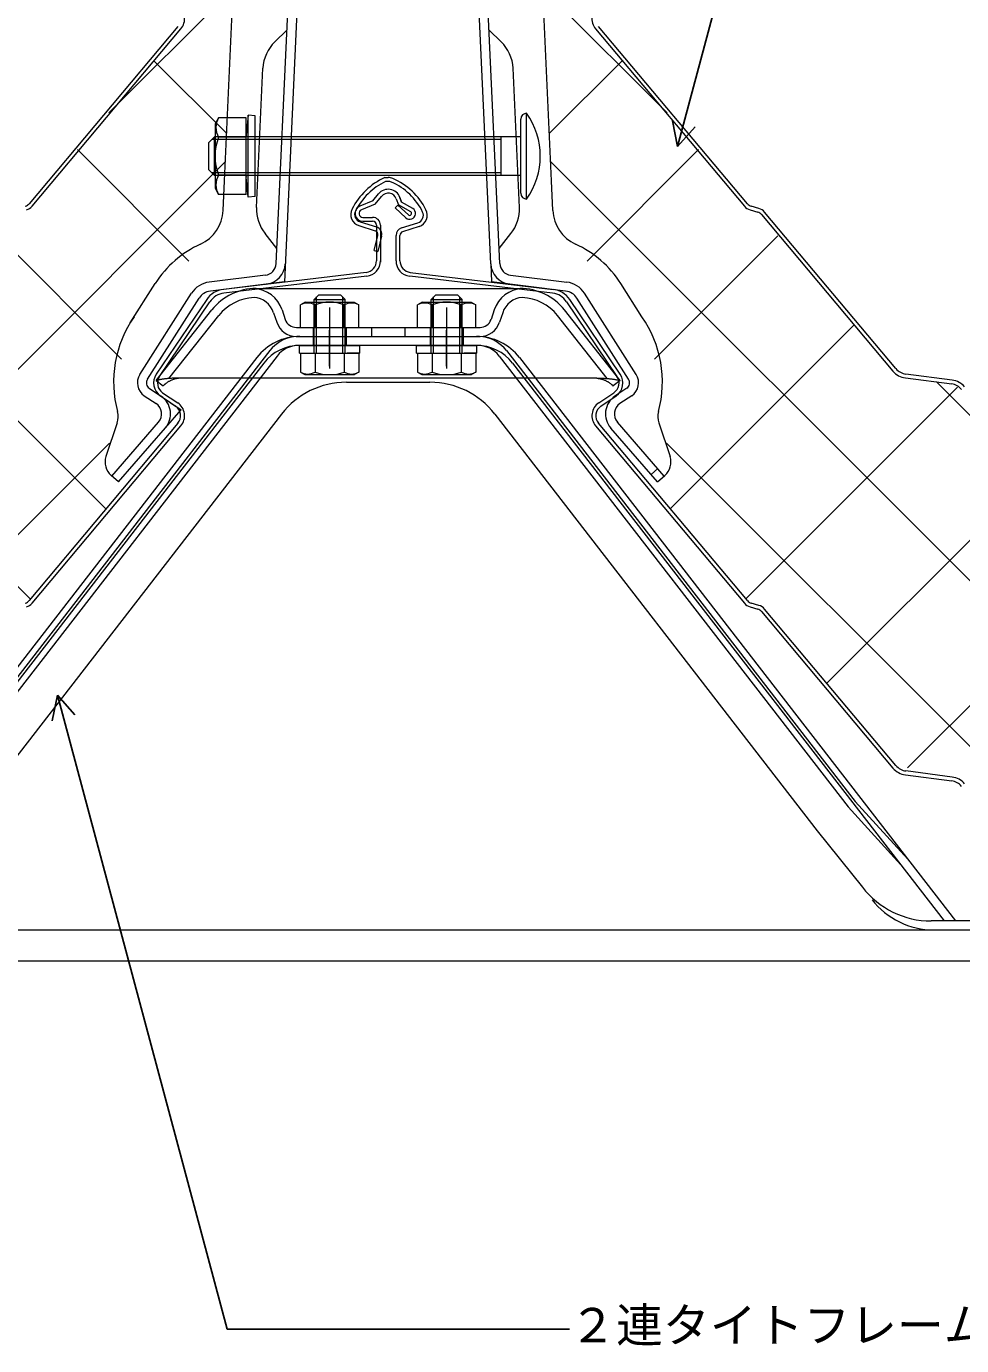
# Model space of a CAD drawing. Units: millimetres at full size, sheet at 1:3; details may follow other scales. Extents: x -1262 to 3778, y -891 to 1036.
# Drawn here: x 2732.3 to 2972.1, y -13.8 to 324.6 of the extents above; entities that cross this region are included whole.
import ezdxf
from ezdxf.enums import TextEntityAlignment as Align

# ---------------------------------------------------------------- set-up
doc = ezdxf.new("R2010")
doc.units = ezdxf.units.MM
doc.header["$LTSCALE"] = 3
for name, color, linetype, lineweight in [('0-6_名称1', 5, 'Continuous', 25), ('0-B_屋根1', 6, 'Continuous', 20), ('2-1_裏貼1', 2, 'Continuous', 18), ('2-A_タイトフレーム', 3, 'Continuous', 9), ('2-C_断熱金具', 7, 'Continuous', 5), ('4-2_H鋼1', 2, 'Continuous', 18)]:
    doc.layers.add(name, color=color, linetype=linetype, lineweight=lineweight)
doc.styles.add('ＭＳ ゴシック', font='')
doc.styles.get('ＭＳ ゴシック').set_extended_font_data('MS Gothic')

msp = doc.modelspace()

# ---------------------------------------------------------------- linework, layer by layer
at = {"layer": '0-6_名称1'}
for p, q in [((2899.314, 293.772), (2897.969, 300.344)), ((2899.314, 293.772), (2903.765, 298.791)), ((2740.271, 153.002), (2738.927, 146.43)), ((2740.271, 153.002), (2744.722, 147.983))]:
    msp.add_line(p, q, dxfattribs=at)
for points in [[(2899.314, 293.772), (2954.428, 499.46), (3001.257, 499.46)], [(2740.271, 153.002), (2783.83, -9.563), (2871.554, -9.563)]]:
    msp.add_lwpolyline(points, dxfattribs=at)
at = {"layer": '0-B_屋根1'}
for p, q in [((2771.196, 324.569), (2733.035, 279.091)), ((2733.801, 278.448), (2771.962, 323.927)), ((2878.262, 323.927), (2916.423, 278.448)), ((2917.189, 279.091), (2879.028, 324.569)), ((2824.212, 285.792), (2825.112, 285.792)), ((2825.112, 284.793), (2824.436, 284.793)), ((2821.164, 279.788), (2822.619, 281.597)), ((2821.78, 278.959), (2823.398, 280.97)), ((2821.164, 279.788), (2817.857, 278.444)), ((2821.78, 278.959), (2818.233, 277.518)), ((2827.549, 278.73), (2826.872, 277.994)), ((2826.872, 277.994), (2829.598, 275.487)), ((2827.181, 280.339), (2827.736, 278.805)), ((2827.181, 280.339), (2827.736, 278.805)), ((2827.55, 278.731), (2830.274, 276.224)), ((2830.891, 277.008), (2827.736, 278.805)), ((2828.551, 279.491), (2828.121, 280.679)), ((2828.122, 280.679), (2828.554, 279.481)), ((2831.427, 277.852), (2828.554, 279.481)), ((2917.886, 277.495), (2919.875, 276.918)), ((2920.153, 277.879), (2918.164, 278.455)), ((2817.885, 274.43), (2822.072, 273.129)), ((2818.612, 275.592), (2821.112, 275.592)), ((2818.612, 274.592), (2821.112, 274.592)), ((2828.5, 272.868), (2832.724, 274.225)), ((2920.85, 276.283), (2954.53, 236.146)), ((2955.296, 236.788), (2921.616, 276.926)), ((2817.587, 273.476), (2821.789, 272.169)), ((2821.469, 267.07), (2822.456, 270.971)), ((2822.112, 273.592), (2822.112, 264.457)), ((2823.426, 270.726), (2822.438, 266.824)), ((2823.112, 273.592), (2823.112, 264.085)), ((2827.112, 264.457), (2827.112, 270.963)), ((2828.112, 264.441), (2828.112, 270.953)), ((2833.03, 273.273), (2828.806, 271.916)), ((2821.469, 267.07), (2822.438, 266.824)), ((2819.467, 261.478), (2782.838, 257.117)), ((2830.757, 261.478), (2867.386, 257.117)), ((2819.585, 260.485), (2782.957, 256.124)), ((2867.267, 256.124), (2830.639, 260.485)), ((2778.575, 254.517), (2765.631, 235.349)), ((2766.459, 234.789), (2779.404, 253.957)), ((2870.82, 253.957), (2883.765, 234.789)), ((2884.593, 235.349), (2871.649, 254.517)), ((2957.713, 234.402), (2969.574, 232.855)), ((2969.703, 233.847), (2957.843, 235.393)), ((2767.267, 230.624), (2771.137, 228.01)), ((2879.087, 228.01), (2882.958, 230.624)), ((2766.707, 229.795), (2770.577, 227.182)), ((2879.647, 227.182), (2883.517, 229.795)), ((2771.196, 222.767), (2733.035, 177.288)), ((2733.801, 176.646), (2771.962, 222.124)), ((2878.262, 222.124), (2916.423, 176.646)), ((2917.189, 177.288), (2879.028, 222.767)), ((2920.153, 176.077), (2918.164, 176.653)), ((2917.886, 175.693), (2919.875, 175.116)), ((2920.85, 174.481), (2954.53, 134.343)), ((2955.296, 134.986), (2921.616, 175.123)), ((2957.713, 132.599), (2969.574, 131.053)), ((2969.703, 132.044), (2957.843, 133.591))]:
    msp.add_line(p, q, dxfattribs=at)
for centre, radius, start, end in [((2768.898, 326.498), 4, 319.99998, 55.9679), ((2881.326, 326.498), 4, 124.03207, 220), ((2831.708, 269.61), 17.834, 114.85355, 152.90709), ((2831.708, 269.61), 16.834, 115.59268, 153.131), ((2825.112, 282.792), 3, 66.59444, 89.99998), ((2825.112, 282.792), 2, 66.59444, 89.99998), ((2819.551, 269.944), 16, 25.93718, 66.59444), ((2819.551, 269.944), 17, 26.54208, 66.59444), ((2825.112, 279.591), 3.2, 19.87465, 141.18585), ((2825.112, 279.591), 2.2, 19.87465, 141.18585), ((2731.503, 280.376), 2, 286.16487, 319.99998), ((2731.503, 280.376), 3, 286.16487, 319.99998), ((2818.487, 276.338), 3, 152.30553, 252.5396), ((2818.612, 276.592), 2, 112.17789, 270), ((2818.612, 276.592), 1, 112.25117, 270), ((2830.612, 276.592), 1.5, 227.30688, 57.10469), ((2832.112, 276.129), 3, 287.8161, 28.07524), ((2918.721, 280.376), 3, 219.99998, 253.83511), ((2918.721, 280.376), 2, 219.99998, 253.83511), ((2919.318, 274.997), 3, 40, 73.83511), ((2818.487, 276.338), 2, 153.88933, 252.49715), ((2821.112, 273.592), 2, 359.99998, 89.99998), ((2821.112, 273.592), 1, 0, 90), ((2830.612, 276.592), 1.5, 227.30688, 227.38289), ((2830.612, 276.592), 0.5, 227.5145, 56.11214), ((2832.112, 276.129), 2, 287.8161, 24.00159), ((2919.318, 274.997), 2, 40, 73.83511), ((2821.487, 271.216), 1, 345.79999, 72.37813), ((2821.487, 271.216), 2, 345.79999, 72.97623), ((2829.112, 270.963), 2, 107.8161, 179.99998), ((2829.112, 270.963), 1, 107.8161, 180), ((2819.112, 264.457), 3, 276.78897, 359.99998), ((2819.112, 264.457), 4, 276.78897, 359.99998), ((2831.112, 264.457), 4, 180, 263.21101), ((2831.112, 264.457), 3, 180, 263.21101), ((2783.548, 251.159), 6, 96.78897, 145.9679), ((2783.548, 251.159), 5, 96.78897, 145.9679), ((2866.676, 251.159), 5, 34.03209, 83.21101), ((2866.676, 251.159), 6, 34.03209, 83.21101), ((2768.946, 233.11), 4, 145.9679, 235.9679), ((2768.945, 233.11), 3, 145.9679, 235.9679), ((2881.279, 233.11), 3, 304.03207, 34.03207), ((2881.279, 233.11), 4, 304.03209, 34.03209), ((2958.36, 239.36), 5, 219.99998, 262.57048), ((2958.36, 239.36), 4, 219.99998, 262.57048), ((2969.056, 228.889), 5, 39.99998, 82.57048), ((2969.056, 228.889), 4, 39.99998, 82.57048), ((2768.898, 224.695), 3, 319.99998, 55.9679), ((2768.898, 224.695), 4, 319.99998, 55.9679), ((2881.326, 224.695), 4, 124.03207, 220), ((2881.326, 224.695), 3, 124.03209, 219.99998), ((2731.503, 178.574), 2, 286.16487, 319.99998), ((2731.503, 178.574), 3, 286.16487, 319.99998), ((2918.721, 178.574), 3, 219.99998, 253.83511), ((2918.721, 178.574), 2, 219.99998, 253.83511), ((2919.318, 173.195), 3, 40, 73.83511), ((2919.318, 173.195), 2, 40, 73.83511), ((2958.36, 137.557), 5, 219.99998, 262.57048), ((2958.36, 137.557), 4, 219.99998, 262.57048), ((2969.056, 127.086), 5, 39.99998, 82.57048), ((2969.056, 127.086), 4, 39.99998, 82.57048)]:
    msp.add_arc(centre, radius, start, end, dxfattribs=at)
at = {"layer": '2-1_裏貼1'}
for p, q in [((2753.481, 302.409), (2785.479, 334.407)), ((2896.625, 302.409), (2864.627, 334.407)), ((2783.735, 297.058), (2764.947, 315.846)), ((2866.37, 297.058), (2885.158, 315.846)), ((2773.988, 264.378), (2745.412, 292.954)), ((2876.117, 264.378), (2904.693, 292.954)), ((2601.7, 108.202), (2783.401, 289.903)), ((3048.405, 108.202), (2866.705, 289.903)), ((2756.707, 239.233), (2725.08, 270.859)), ((2893.398, 239.233), (2925.025, 270.859)), ((2752.676, 200.837), (2705.588, 247.926)), ((2897.429, 200.837), (2944.517, 247.926)), ((2733.319, 177.768), (2679.046, 232.041)), ((2916.786, 177.768), (2971.059, 232.041)), ((3075.37, 123.664), (2965.669, 233.364)), ((2642.77, 106.846), (2753.631, 217.706)), ((3007.335, 106.846), (2896.474, 217.706)), ((2937.379, 155.935), (2990.769, 209.324)), ((2958.253, 134.382), (3032.024, 208.154))]:
    msp.add_line(p, q, dxfattribs=at)
at = {"layer": '2-A_タイトフレーム'}
for p, q in [((2790.307, 257.344), (2858.92, 257.344)), ((2803.842, 253.844), (2802.586, 253.119)), ((2803.842, 253.844), (2816.342, 253.844)), ((2806.092, 254.544), (2814.092, 254.544)), ((2806.092, 240.744), (2806.092, 254.544)), ((2806.717, 240.744), (2806.717, 255.169)), ((2814.092, 254.544), (2812.892, 255.744)), ((2813.467, 240.744), (2813.467, 255.169)), ((2814.092, 240.744), (2814.092, 254.544)), ((2816.342, 253.844), (2817.597, 253.119)), ((2833.842, 253.844), (2832.586, 253.119)), ((2833.842, 253.844), (2846.342, 253.844)), ((2836.092, 254.544), (2844.092, 254.544)), ((2836.092, 240.744), (2836.092, 254.544)), ((2836.717, 240.744), (2836.717, 255.169)), ((2844.092, 254.544), (2842.892, 255.744)), ((2843.467, 240.744), (2843.467, 255.169)), ((2844.092, 240.744), (2844.092, 254.544)), ((2846.342, 253.844), (2847.597, 253.119)), ((2765.592, 233.774), (2779.895, 251.844)), ((2768.897, 234.244), (2781.698, 250.416)), ((2795.72, 251.131), (2796.528, 248.683)), ((2797.905, 251.851), (2798.712, 249.404)), ((2802.586, 247.344), (2802.586, 253.119)), ((2806.339, 247.344), (2806.339, 253.119)), ((2810.092, 252.462), (2810.092, 236.864)), ((2810.092, 251.922), (2810.092, 239.164)), ((2810.092, 250.462), (2810.092, 237.767)), ((2813.845, 247.344), (2813.845, 253.119)), ((2817.597, 247.344), (2817.597, 253.119)), ((2832.586, 247.344), (2832.586, 253.119)), ((2836.339, 247.344), (2836.339, 253.119)), ((2840.092, 252.462), (2840.092, 236.864)), ((2840.092, 252.091), (2840.092, 239.502)), ((2843.845, 247.344), (2843.845, 253.119)), ((2847.597, 247.344), (2847.597, 253.119)), ((2852.279, 251.851), (2851.472, 249.404)), ((2854.463, 251.131), (2853.656, 248.683)), ((2881.287, 234.244), (2868.486, 250.416)), ((2884.592, 233.774), (2870.289, 251.844)), ((2801.561, 247.344), (2848.673, 247.344)), ((2802.586, 247.344), (2817.597, 247.344)), ((2805.842, 247.344), (2805.842, 245.044)), ((2814.342, 247.344), (2814.342, 245.044)), ((2820.842, 247.344), (2820.842, 245.044)), ((2829.342, 247.344), (2829.342, 245.044)), ((2832.586, 247.344), (2847.597, 247.344)), ((2835.842, 247.344), (2835.842, 245.044)), ((2840.092, 250.335), (2840.092, 237.767)), ((2844.342, 247.344), (2844.342, 245.044)), ((2801.511, 245.044), (2848.673, 245.044)), ((2802.461, 245.044), (2847.723, 245.044)), ((2805.842, 245.044), (2805.842, 242.744)), ((2810.092, 237.389), (2810.092, 246.673)), ((2814.342, 245.044), (2814.342, 242.744)), ((2835.842, 245.044), (2835.842, 242.744)), ((2840.092, 237.389), (2840.092, 246.673)), ((2844.342, 245.044), (2844.342, 242.744)), ((2794.785, 241.435), (2705.311, 125.795)), ((2848.044, 242.744), (2802.14, 242.744)), ((2802.392, 242.744), (2817.792, 242.744)), ((2802.392, 240.744), (2802.392, 242.744)), ((2802.392, 240.744), (2817.597, 240.744)), ((2802.586, 240.744), (2802.586, 235.912)), ((2806.339, 240.744), (2806.339, 235.912)), ((2813.845, 240.744), (2813.845, 235.912)), ((2817.792, 240.744), (2814.592, 240.744)), ((2817.597, 240.744), (2817.597, 235.912)), ((2817.792, 240.744), (2817.792, 242.744)), ((2832.392, 242.744), (2847.792, 242.744)), ((2832.392, 240.744), (2832.392, 242.744)), ((2832.392, 240.744), (2847.597, 240.744)), ((2832.586, 240.744), (2832.586, 235.912)), ((2836.339, 240.744), (2836.339, 235.912)), ((2843.845, 240.744), (2843.845, 235.912)), ((2847.792, 240.744), (2844.592, 240.744)), ((2847.597, 240.744), (2847.597, 235.912)), ((2847.792, 240.744), (2847.792, 242.744)), ((2855.399, 241.435), (2944.872, 125.795)), ((2791.388, 239.612), (2679.592, 95.12)), ((2793.207, 238.204), (2682.5, 95.12)), ((2796.604, 240.028), (2707.13, 124.388)), ((2853.58, 240.028), (2943.053, 124.388)), ((2856.976, 238.204), (2967.684, 95.12)), ((2858.795, 239.612), (2970.592, 95.12)), ((2765.704, 233.797), (2765.592, 233.774)), ((2765.592, 233.774), (2767.395, 232.347)), ((2878.592, 234.342), (2771.39, 234.342)), ((2802.586, 235.912), (2803.742, 235.244)), ((2803.742, 235.244), (2816.442, 235.244)), ((2817.597, 235.912), (2816.442, 235.244)), ((2832.586, 235.912), (2833.742, 235.244)), ((2833.742, 235.244), (2846.442, 235.244)), ((2847.597, 235.912), (2846.442, 235.244)), ((2884.592, 233.774), (2882.788, 232.347)), ((2884.48, 233.797), (2884.592, 233.774)), ((2767.445, 232.394), (2767.395, 232.347)), ((2814.379, 233.294), (2835.805, 233.294)), ((2882.738, 232.394), (2882.788, 232.347)), ((2797.77, 225.145), (2715.063, 118.25)), ((2852.413, 225.145), (2935.121, 118.25)), ((2944.872, 125.795), (2958.353, 110.938)), ((2943.053, 124.388), (2956.534, 109.53)), ((2935.121, 118.25), (2946.701, 103.774))]:
    msp.add_line(p, q, dxfattribs=at)
for points in [[(2806.092, 254.544), (2807.292, 255.744), (2812.892, 255.744)], [(2836.092, 254.544), (2837.292, 255.744), (2842.892, 255.744)], [(2771.592, 234.342), (2771.504, 234.343), (2771.416, 234.344), (2771.325, 234.345), (2771.231, 234.345), (2771.132, 234.345), (2771.027, 234.345), (2770.916, 234.344), (2770.796, 234.343), (2770.668, 234.341), (2770.529, 234.338), (2770.379, 234.335), (2770.219, 234.33), (2770.05, 234.325), (2769.873, 234.318), (2769.689, 234.31), (2769.499, 234.301), (2769.306, 234.29), (2769.108, 234.277), (2768.909, 234.263), (2768.708, 234.246), (2768.508, 234.227), (2768.309, 234.207), (2768.111, 234.185), (2767.917, 234.161), (2767.726, 234.137), (2767.539, 234.112), (2767.358, 234.086), (2767.183, 234.06), (2767.015, 234.034), (2766.855, 234.009), (2766.704, 233.984), (2766.56, 233.959), (2766.424, 233.935), (2766.293, 233.911), (2766.168, 233.888), (2766.048, 233.865), (2765.931, 233.842), (2765.816, 233.819), (2765.704, 233.797)], [(2771.592, 234.342), (2771.504, 234.33), (2771.416, 234.318), (2771.326, 234.305), (2771.235, 234.291), (2771.14, 234.275), (2771.043, 234.258), (2770.941, 234.239), (2770.835, 234.217), (2770.723, 234.192), (2770.606, 234.165), (2770.482, 234.133), (2770.353, 234.099), (2770.218, 234.06), (2770.08, 234.018), (2769.939, 233.971), (2769.796, 233.921), (2769.651, 233.866), (2769.507, 233.807), (2769.363, 233.744), (2769.22, 233.676), (2769.081, 233.603), (2768.944, 233.527), (2768.811, 233.448), (2768.682, 233.367), (2768.558, 233.285), (2768.438, 233.203), (2768.325, 233.122), (2768.218, 233.043), (2768.118, 232.967), (2768.025, 232.895), (2767.939, 232.827), (2767.861, 232.763), (2767.789, 232.702), (2767.723, 232.646), (2767.661, 232.592), (2767.603, 232.54), (2767.548, 232.49), (2767.496, 232.441), (2767.445, 232.394)], [(2878.592, 234.342), (2878.679, 234.343), (2878.768, 234.344), (2878.859, 234.345), (2878.953, 234.345), (2879.052, 234.345), (2879.157, 234.345), (2879.268, 234.344), (2879.387, 234.343), (2879.516, 234.341), (2879.655, 234.338), (2879.804, 234.335), (2879.965, 234.33), (2880.134, 234.325), (2880.311, 234.318), (2880.495, 234.31), (2880.684, 234.301), (2880.878, 234.29), (2881.075, 234.277), (2881.275, 234.263), (2881.475, 234.246), (2881.676, 234.227), (2881.875, 234.207), (2882.072, 234.185), (2882.267, 234.161), (2882.458, 234.137), (2882.645, 234.112), (2882.826, 234.086), (2883.001, 234.06), (2883.169, 234.034), (2883.329, 234.009), (2883.48, 233.984), (2883.624, 233.959), (2883.76, 233.935), (2883.89, 233.911), (2884.015, 233.888), (2884.136, 233.865), (2884.253, 233.842), (2884.367, 233.819), (2884.48, 233.797)], [(2878.592, 234.342), (2878.679, 234.33), (2878.768, 234.318), (2878.857, 234.305), (2878.949, 234.291), (2879.043, 234.275), (2879.141, 234.258), (2879.242, 234.239), (2879.349, 234.217), (2879.46, 234.192), (2879.578, 234.165), (2879.702, 234.133), (2879.831, 234.099), (2879.965, 234.06), (2880.104, 234.018), (2880.245, 233.971), (2880.388, 233.921), (2880.532, 233.866), (2880.677, 233.807), (2880.821, 233.744), (2880.963, 233.676), (2881.103, 233.603), (2881.24, 233.527), (2881.373, 233.448), (2881.502, 233.367), (2881.626, 233.285), (2881.745, 233.203), (2881.859, 233.122), (2881.966, 233.043), (2882.066, 232.967), (2882.159, 232.895), (2882.244, 232.827), (2882.323, 232.763), (2882.395, 232.702), (2882.461, 232.646), (2882.523, 232.592), (2882.581, 232.54), (2882.635, 232.49), (2882.688, 232.441), (2882.738, 232.394)], [(2964.989, 92.82), (3075.092, 92.82), (3075.092, 95.12), (2964.338, 95.12)]]:
    msp.add_lwpolyline(points, dxfattribs=at)
for centre, radius, start, end in [((2791.264, 242.844), 14.5, 90, 141.63658), ((2790.307, 249.344), 8, 18.26289, 87.07932), ((2859.876, 249.344), 8, 92.92068, 161.73711), ((2858.92, 242.844), 14.5, 38.36342, 90), ((2791.264, 242.844), 12.2, 92.66953, 141.63658), ((2790.307, 249.344), 5.7, 18.26289, 86.09409), ((2810.092, 243.768), 10.076, 68.13455, 111.86545), ((2840.092, 243.768), 10.076, 68.13455, 111.86545), ((2859.876, 249.344), 5.7, 93.90591, 161.73711), ((2858.92, 242.844), 12.2, 38.36342, 87.33047), ((2804.463, 249.869), 3.753, 59.99996, 120.00004), ((2815.721, 249.869), 3.753, 59.99996, 120.00004), ((2834.463, 249.869), 3.753, 59.99996, 120.00004), ((2845.721, 249.869), 3.753, 59.99996, 120.00004), ((2801.561, 250.344), 5.3, 198.26289, 270), ((2801.561, 250.344), 3, 198.26289, 270), ((2848.623, 250.344), 3, 270, 341.73711), ((2848.623, 250.344), 5.3, 270, 341.73711), ((2802.461, 231.044), 14, 90, 142.27008), ((2802.14, 235.744), 9.3, 98.70234, 142.27008), ((2847.723, 231.044), 14, 37.72992, 90), ((2848.044, 235.744), 9.3, 37.72992, 81.29766), ((2802.461, 231.044), 11.7, 90, 142.27008), ((2802.14, 235.744), 7, 90, 142.27008), ((2847.723, 231.044), 11.7, 37.72992, 90), ((2848.044, 235.744), 7, 37.72992, 90), ((2804.463, 239.162), 3.753, 240.00023, 299.99978), ((2810.092, 246.133), 10.888, 249.83899, 290.16101), ((2815.721, 239.162), 3.753, 240.00023, 299.99977), ((2834.463, 239.162), 3.753, 240.00023, 299.99978), ((2840.092, 246.133), 10.888, 249.83899, 290.16101), ((2845.721, 239.162), 3.753, 240.00023, 299.99977), ((2814.379, 212.294), 21, 90, 142.27008), ((2835.805, 212.294), 21, 37.72992, 90), ((2964.338, 117.42), 22.3, 217.72992, 270), ((2964.989, 112.82), 20, 217.72992, 270)]:
    msp.add_arc(centre, radius, start, end, dxfattribs=at)
at = {"layer": '2-C_断熱金具'}
for p, q in [((2796.411, 263.767), (2800.009, 342.762)), ((2853.695, 263.767), (2850.096, 342.762)), ((2802.166, 339.568), (2798.497, 259.02)), ((2851.397, 263.663), (2847.939, 339.568)), ((2783.16, 284.934), (2785.462, 335.475)), ((2866.945, 284.934), (2864.643, 335.475)), ((2799.134, 323.564), (2796.046, 320.596)), ((2850.971, 323.564), (2854.059, 320.596)), ((2791.359, 278.134), (2792.986, 313.841)), ((2858.746, 278.134), (2857.12, 313.841)), ((2789.21, 301.784), (2788.71, 296.71)), ((2791.002, 301.607), (2789.21, 301.784)), ((2789.21, 280.784), (2789.21, 301.784)), ((2791.002, 280.96), (2791.002, 301.607)), ((2860.603, 280.284), (2860.603, 302.284)), ((2788.702, 301.099), (2783.896, 301.099)), ((2788.702, 281.469), (2788.702, 301.099)), ((2859.103, 281.784), (2859.103, 300.784)), ((2779.103, 287.784), (2779.103, 294.784)), ((2854.103, 295.534), (2779.853, 295.534)), ((2859.103, 296.284), (2780.603, 296.284)), ((2788.702, 296.191), (2781.605, 296.191)), ((2854.103, 286.284), (2854.103, 296.284)), ((2780.603, 286.284), (2779.103, 287.784)), ((2854.103, 287.034), (2779.853, 287.034)), ((2859.103, 286.284), (2780.603, 286.284)), ((2788.702, 286.376), (2781.605, 286.376)), ((2782.815, 277.365), (2783.16, 284.934)), ((2783.15, 284.718), (2783.153, 284.72)), ((2789.21, 280.784), (2788.71, 285.857)), ((2867.29, 277.365), (2866.945, 284.934)), ((2780.702, 283.034), (2781.605, 281.469)), ((2788.702, 281.469), (2781.605, 281.469)), ((2791.002, 280.96), (2789.21, 280.784)), ((2796.586, 267.622), (2793.538, 271.435)), ((2853.519, 267.622), (2856.567, 271.435)), ((2793.604, 260.737), (2779.222, 258.971)), ((2851.397, 263.663), (2851.608, 259.02)), ((2856.501, 260.737), (2870.883, 258.971)), ((2758.953, 248.545), (2765.396, 258.658)), ((2798.497, 259.02), (2779.502, 256.688)), ((2870.603, 256.688), (2851.608, 259.02)), ((2890.169, 250.088), (2884.709, 258.658)), ((2761.43, 235.31), (2774.676, 256.103)), ((2763.369, 234.074), (2776.616, 254.867)), ((2886.736, 234.074), (2873.489, 254.867)), ((2888.676, 235.31), (2875.429, 256.103)), ((2763.855, 231.749), (2772.023, 226.26)), ((2886.25, 231.749), (2883.242, 229.728)), ((2762.572, 229.84), (2765.581, 227.819)), ((2887.533, 229.84), (2884.525, 227.819)), ((2755.982, 207.742), (2772.023, 226.26)), ((2755.614, 222.882), (2752.737, 214.227)), ((2754.244, 209.248), (2766.214, 223.068)), ((2894.123, 207.742), (2882.152, 221.562)), ((2895.862, 209.248), (2883.891, 223.068)), ((2894.491, 222.882), (2897.368, 214.227)), ((2892.486, 209.632), (2894.225, 211.138)), ((2755.982, 207.742), (2754.061, 209.406)), ((2894.123, 207.742), (2896.044, 209.406))]:
    msp.add_line(p, q, dxfattribs=at)
for points in [[(2783.896, 301.099), (2781.605, 301.099), (2780.702, 299.534), (2780.702, 283.034), (2781.571, 281.529)], [(2780.603, 286.284), (2780.603, 296.284), (2779.103, 294.784)]]:
    msp.add_lwpolyline(points, dxfattribs=at)
for centre, radius, start, end in [((2802.975, 313.386), 10, 133.86077, 177.39197), ((2847.13, 313.386), 10, 2.60803, 46.13923), ((2860.603, 300.784), 1.5, 90, 180), ((2845.068, 291.284), 19.036, 324.69975, 35.30026), ((2785.855, 298.645), 4.907, 149.99994, 210.00006), ((2794.481, 291.284), 13.779, 159.13594, 200.86406), ((2790.502, 296.534), 1.8, 174.37167, 180), ((2785.855, 283.923), 4.907, 149.99994, 210.00003), ((2790.502, 286.034), 1.8, 180, 185.62833), ((2860.603, 281.784), 1.5, 180, 270), ((2801.349, 277.679), 10, 177.39197, 218.64024), ((2848.756, 277.679), 10, 321.35976, 2.60803), ((2772.826, 277.82), 10, 294.49672, 357.39197), ((2877.28, 277.82), 10, 182.60803, 245.50328), ((2788.167, 244.151), 27, 114.49672, 147.5), ((2861.938, 244.151), 27, 32.5, 65.50328), ((2793.214, 263.913), 3.2, 277, 357.39197), ((2793.214, 263.913), 5.5, 277, 357.39197), ((2856.891, 263.913), 5.5, 182.60803, 263), ((2856.891, 263.913), 3.2, 182.60803, 263), ((2779.99, 252.718), 6.3, 97, 147.5), ((2870.115, 252.718), 6.3, 32.5, 83), ((2779.99, 252.718), 4, 97, 147.5), ((2870.115, 252.718), 4, 32.5, 83), ((2784.021, 233.358), 29.325, 145.21292, 195.02499), ((2866.085, 233.358), 29.325, 344.97501, 34.78708), ((2764.803, 233.16), 4, 147.5, 236.1), ((2764.803, 233.16), 1.7, 147.5, 236.1), ((2885.302, 233.16), 1.7, 303.9, 32.5), ((2885.302, 233.16), 4, 303.9, 32.5), ((2763.796, 225.163), 3.2, 319.1, 56.1), ((2763.796, 225.163), 5.5, 319.1, 56.1), ((2886.309, 225.163), 5.5, 123.9, 220.9), ((2886.309, 225.163), 3.2, 123.9, 220.9), ((2750.869, 224.459), 5, 341.61505, 15.02499), ((2899.236, 224.459), 5, 164.97501, 198.38495), ((2757.007, 212.808), 4.5, 161.61505, 229.1), ((2893.098, 212.808), 4.5, 310.9, 18.38495)]:
    msp.add_arc(centre, radius, start, end, dxfattribs=at)
at = {"layer": '4-2_H鋼1'}
msp.add_line((3571.146, 84.803), (2065.615, 84.803), dxfattribs=at)
msp.add_lwpolyline([(3571.146, 92.803), (1750.147, 92.803), (1750.147, 42.803)], dxfattribs=at)

# ---------------------------------------------------------------- texts
at = {"layer": '0-6_名称1', "style": 'ＭＳ ゴシック'}
msp.add_text('２連タイトフレーム\u3000ｔ２．３', height=8.798, dxfattribs=at).set_placement((2871.554, -15.563), align=Align.BOTTOM_LEFT)

doc.saveas('drawing.dxf')
